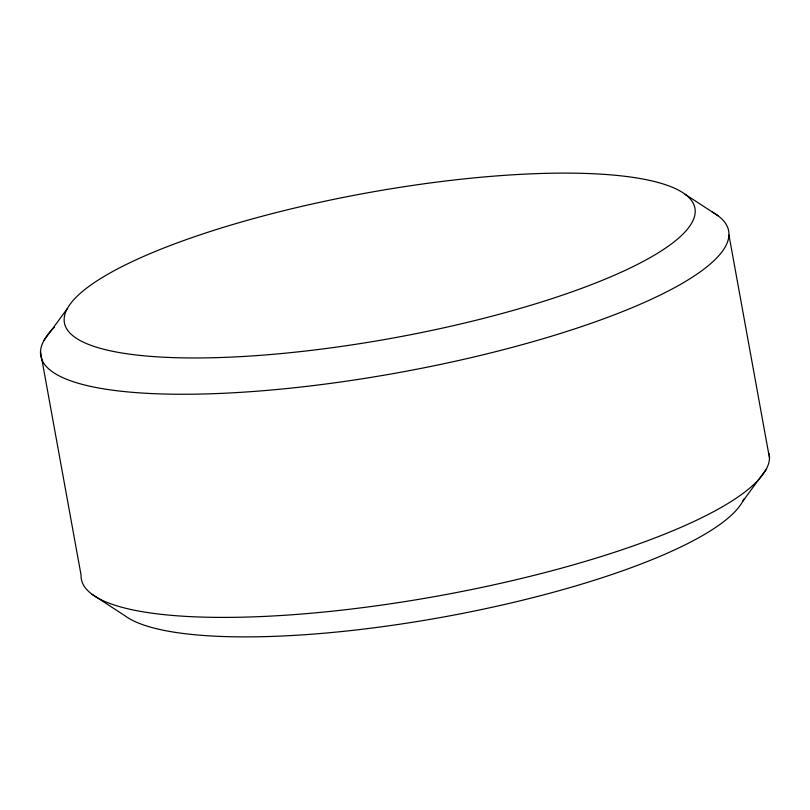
<?xml version="1.0" encoding="UTF-8"?>
<svg xmlns="http://www.w3.org/2000/svg" width="810" height="810" viewBox="0 0 810 810"><rect width="100%" height="100%" fill="white"/><g stroke="black" fill="none" stroke-linecap="round" stroke-linejoin="round"><path stroke-width="1.21" d="M43.841 340.625L67.179 308.802M742.821 501.198L766.159 469.375M685.159 194.309L718.004 215.723M91.996 594.277L124.841 615.691A320.436 73.72 -10.3 0 0 452.78 615.276A320.436 73.72 -10.3 0 0 743.965 498.849M728.949 235.011L769.5 458.146M40.5 351.854L81.051 574.989A349.566 80.423 -10.3 0 0 432.246 597.021A349.566 80.423 -10.3 0 0 769.095 453.468M712.192 211.987A349.566 80.423 -10.3 0 1 389.266 374.301A349.566 80.423 -10.3 0 1 54.564 327.037M219.469 357.554A320.436 73.72 -10.3 0 0 695.193 211.987A320.436 73.72 -10.3 0 0 224.299 227.073A320.436 73.72 -10.3 0 0 219.469 357.554"/></g></svg>
